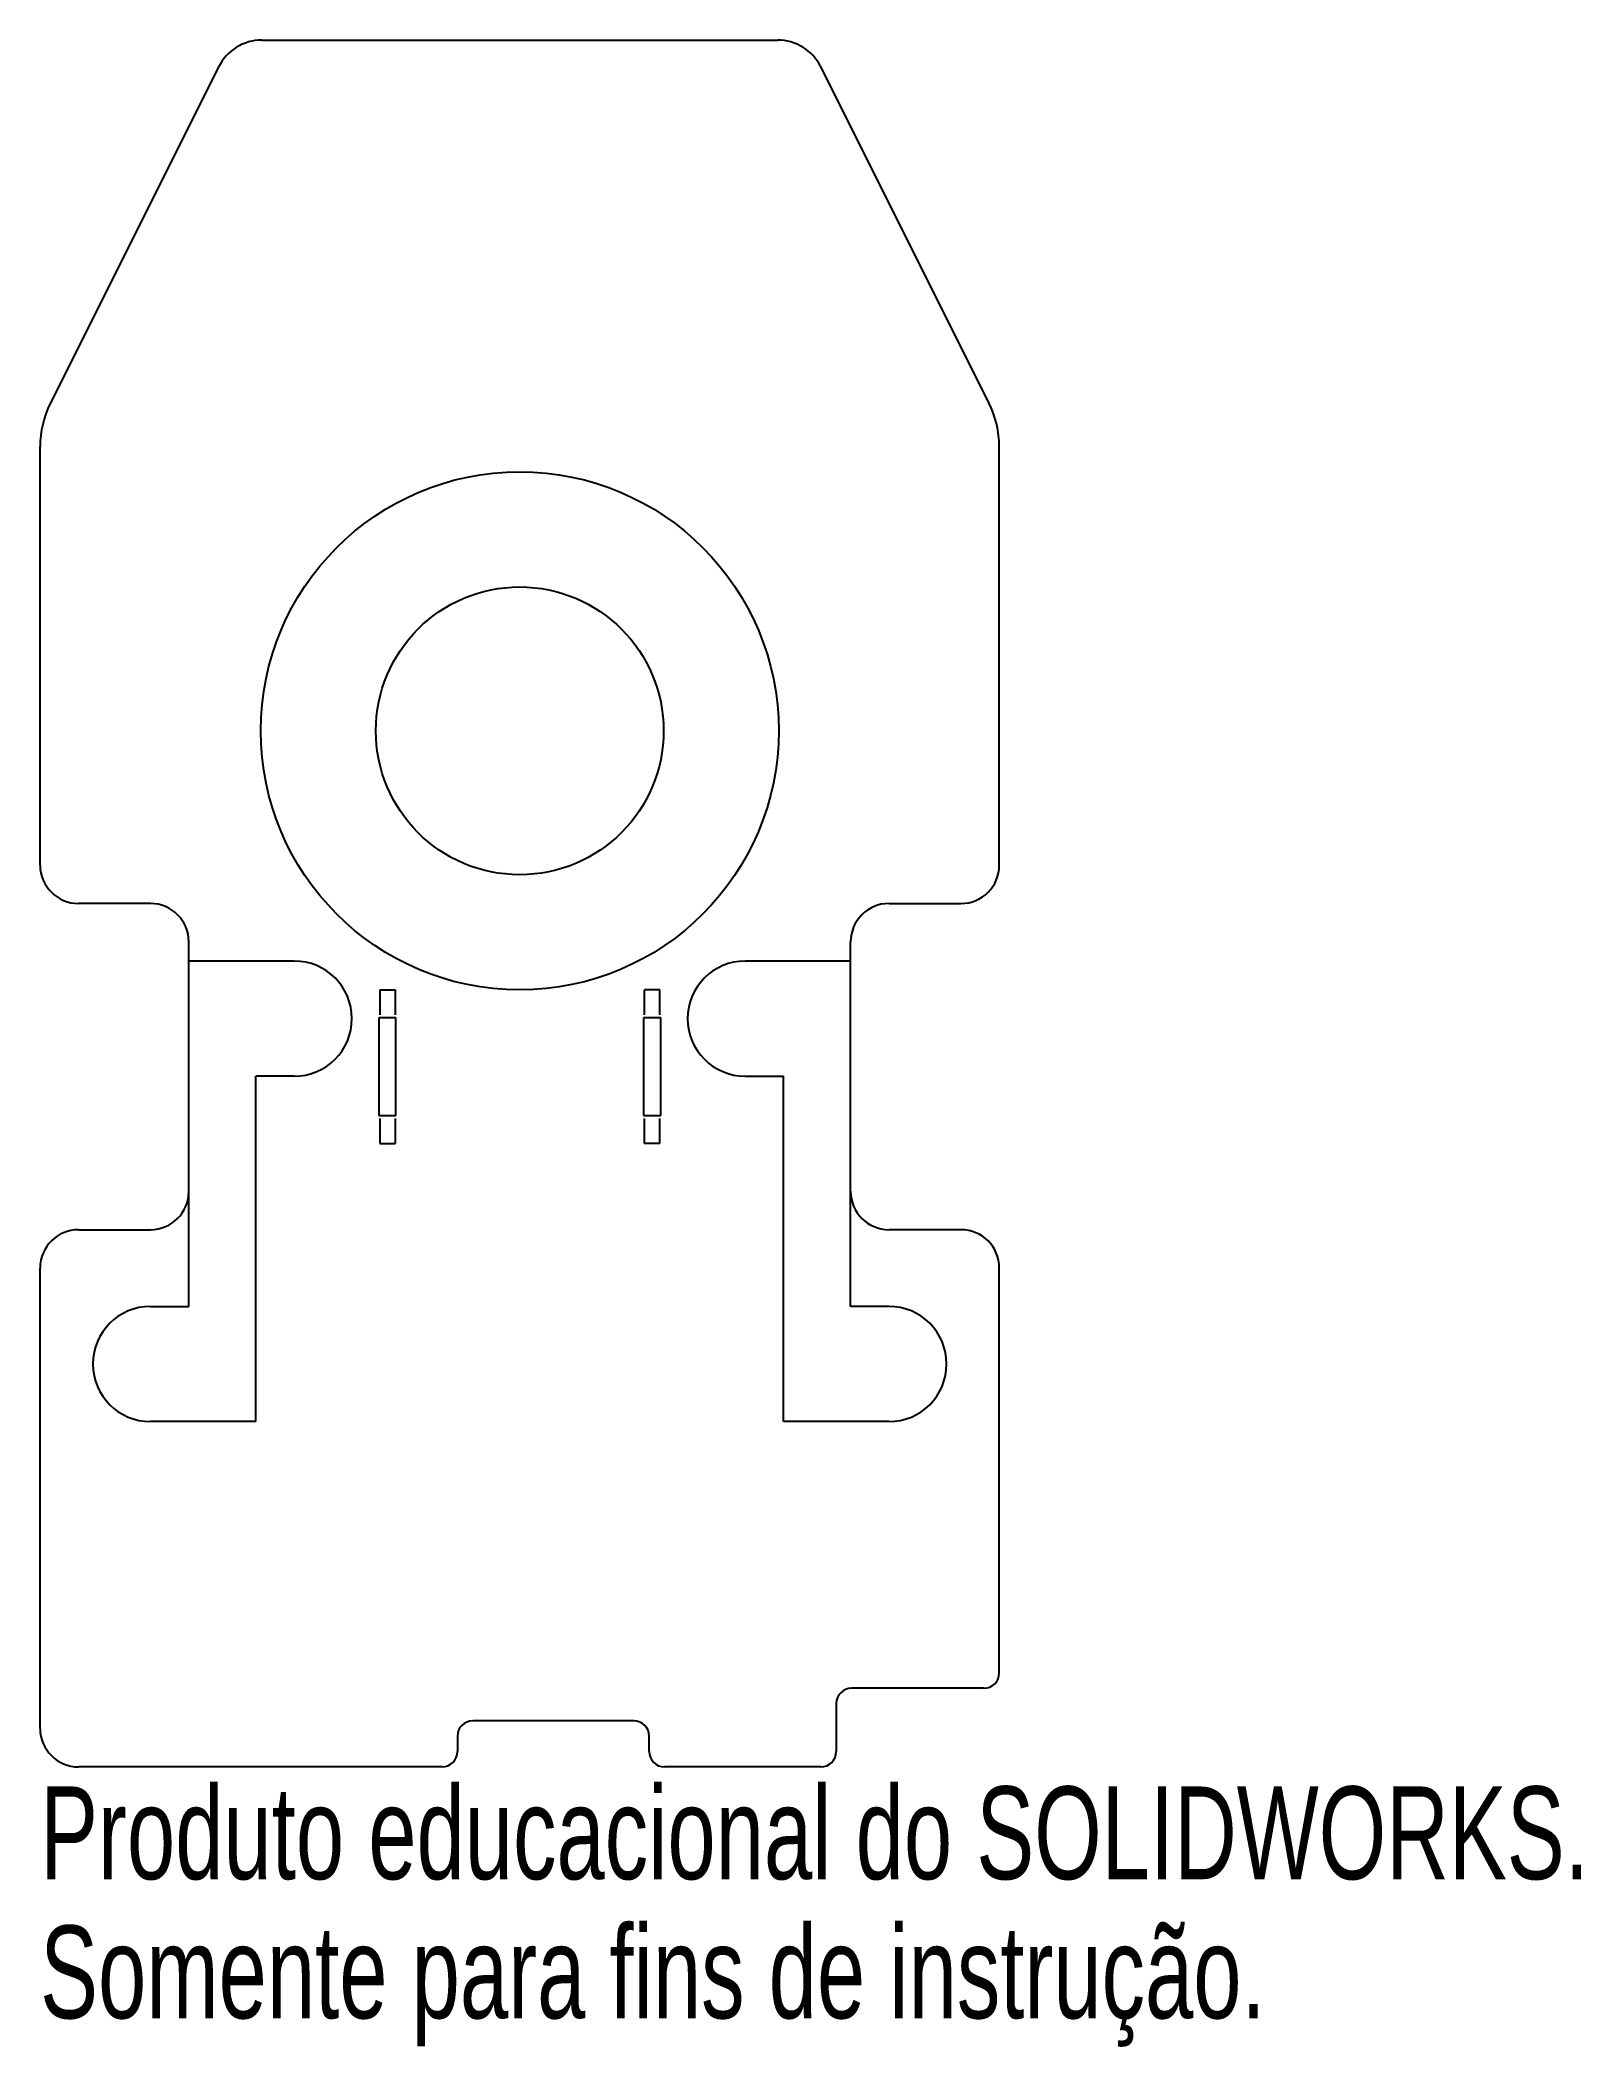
# Model space of a CAD drawing. Header units: millimetres. Extents: x -25 to 55, y -15 to 90.
import ezdxf

# ---------------------------------------------------------------- set-up
doc = ezdxf.new("R2010")
doc.units = ezdxf.units.MM
doc.styles.add('SLDTEXTSTYLE0', font='TXT', dxfattribs={"width": 0.7})

msp = doc.modelspace()

# ---------------------------------------------------------------- linework, layer by layer
at = {"color": 7, "linetype": 'Continuous', "lineweight": 25}
for p, q in [((-13.45, 90), (13.45, 90)), ((-15.69, 88.62), (-24.47, 71.06)), ((24.47, 71.06), (15.69, 88.62)), ((-25, 47), (-25, 68.82)), ((25, 47), (25, 68.82)), ((-19.25, 45), (-23, 45)), ((19.25, 45), (23, 45)), ((-17.25, 30), (-17.25, 43)), ((17.25, 30), (17.25, 43)), ((-6.45, 39.05), (-7.35, 39.05)), ((-7.35, 39.05), (-7.35, 33.95)), ((-6.45, 33.95), (-6.45, 39.05)), ((7.35, 39.05), (6.45, 39.05)), ((6.45, 39.05), (6.45, 33.95)), ((7.35, 33.95), (7.35, 39.05)), ((-7.35, 33.95), (-6.45, 33.95)), ((6.45, 33.95), (7.35, 33.95)), ((-23, 28), (-19.25, 28)), ((23, 28), (19.25, 28)), ((-25, 2), (-25, 26)), ((25, 4.9), (25, 26)), ((16.5, 3.3), (16.5, 0.8)), ((24.2, 4.1), (17.3, 4.1)), ((5.95, 2.4), (-2.45, 2.4)), ((-3.25, 1.6), (-3.25, 0.8)), ((6.75, 0.8), (6.75, 1.6)), ((-4.05, 0), (-23, 0)), ((15.7, 0), (7.55, 0))]:
    msp.add_line(p, q, dxfattribs=at)
at = {"color": 7, "linetype": 'Continuous'}
for p, q in [((-11.75, 42), (-17.25, 42)), ((-17.25, 24), (-17.25, 42)), ((17.25, 42), (11.75, 42)), ((17.25, 24), (17.25, 42)), ((-7.3, 40.5), (-6.5, 40.5)), ((-7.3, 40.5), (-7.3, 39.2)), ((-6.5, 40.5), (-6.5, 39.2)), ((6.5, 39.2), (6.5, 40.5)), ((7.3, 40.5), (6.5, 40.5)), ((7.3, 39.2), (7.3, 40.5)), ((-11.75, 36), (-13.75, 36)), ((-13.75, 18), (-13.75, 36)), ((11.75, 36), (13.75, 36)), ((13.75, 18), (13.75, 36)), ((-7.3, 33.8), (-7.3, 32.5)), ((-6.5, 33.8), (-6.5, 32.5)), ((6.5, 32.5), (6.5, 33.8)), ((7.3, 32.5), (7.3, 33.8)), ((-7.3, 32.5), (-6.5, 32.5)), ((7.3, 32.5), (6.5, 32.5)), ((-19.25, 24), (-17.25, 24)), ((19.25, 24), (17.25, 24)), ((-13.75, 18), (-19.25, 18)), ((19.25, 18), (13.75, 18))]:
    msp.add_line(p, q, dxfattribs=at)
msp.add_circle((0, 54), 13.5, dxfattribs=at)
at = {"color": 7, "linetype": 'Continuous', "lineweight": 25}
msp.add_circle((0, 54), 7.5, dxfattribs=at)
for centre, radius, start, end in [((-13.45, 87.5), 2.5, 90, 153.4349), ((13.45, 87.5), 2.5, 26.5651, 90), ((-20, 68.82), 5, 153.4349, 180), ((20, 68.82), 5, 0, 26.5651), ((-23, 47), 2, 180, 270), ((23, 47), 2, 270, 0), ((-19.25, 43), 2, 0, 90), ((19.25, 43), 2, 90, 180), ((-19.25, 30), 2, 270, 0), ((19.25, 30), 2, 180, 270), ((-23, 26), 2, 90, 180), ((23, 26), 2, 0, 90), ((24.2, 4.9), 0.8, 270, 0), ((17.3, 3.3), 0.8, 90, 180), ((-2.45, 1.6), 0.8, 90, 180), ((5.95, 1.6), 0.8, 0, 90), ((-23, 2), 2, 180, 270), ((-4.05, 0.8), 0.8, 270, 0), ((7.55, 0.8), 0.8, 180, 270), ((15.7, 0.8), 0.8, 270, 0)]:
    msp.add_arc(centre, radius, start, end, dxfattribs=at)
at = {"color": 7, "linetype": 'Continuous'}
for centre, start, end in [((-11.75, 39), 0, 90), ((11.75, 39), 90, 180), ((-11.75, 39), 270, 0), ((11.75, 39), 180, 270), ((-19.25, 21), 90, 180), ((19.25, 21), 0, 90), ((-19.25, 21), 180, 270), ((19.25, 21), 270, 0)]:
    msp.add_arc(centre, 3, start, end, dxfattribs=at)

# ---------------------------------------------------------------- texts
at = {"color": 7, "linetype": 'Continuous', "char_height": 4.8336, "attachment_point": 1, "style": 'SLDTEXTSTYLE0'}
for s, insert in [('Produto educacional do SOLIDWORKS.', (-25, -1.02)), ('Somente para fins de instrução.', (-25, -8.27))]:
    msp.add_mtext(s, dxfattribs=dict(at, insert=insert))

doc.saveas('drawing.dxf')
